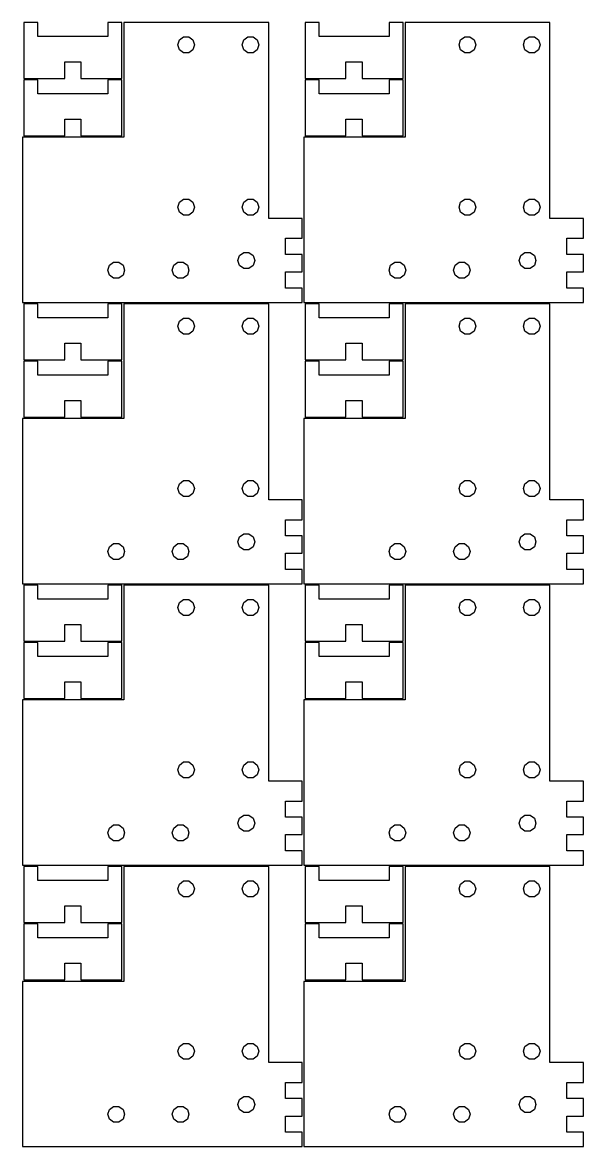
# Model space of a CAD drawing. Header units: metres. Extents: x -50 to 352, y -50 to 653.
# Drawn here: x -50 to 150.5, y 251.5 to 653 of the extents above; entities that cross this region are included whole.
import ezdxf

# ---------------------------------------------------------------- set-up
doc = ezdxf.new("R2010")
doc.units = ezdxf.units.M

msp = doc.modelspace()

# ---------------------------------------------------------------- linework, layer by layer
for p, q in [((-44.5, 653), (-49.5, 653)), ((-49.5, 653), (-49.5, 633)), ((-44.5, 648), (-44.5, 653)), ((-14.5, 653), (-19.5, 653)), ((-19.5, 653), (-19.5, 648)), ((-14.5, 633), (-14.5, 653)), ((38, 653), (-13.75, 653)), ((-13.75, 653), (-13.75, 612)), ((38, 583), (38, 653)), ((56, 653), (51, 653)), ((51, 653), (51, 633)), ((56, 648), (56, 653)), ((86, 653), (81, 653)), ((81, 653), (81, 648)), ((86, 633), (86, 653)), ((138.5, 653), (86.75, 653)), ((86.75, 653), (86.75, 612)), ((138.5, 583), (138.5, 653)), ((-19.5, 648), (-44.5, 648)), ((5.5, 645), (6.07295, 646.763)), ((6.07295, 646.763), (7.57295, 647.853)), ((7.57295, 647.853), (9.42706, 647.853)), ((9.42706, 647.853), (10.9271, 646.763)), ((10.9271, 646.763), (11.5, 645)), ((28.5, 645), (29.0729, 646.763)), ((29.0729, 646.763), (30.5729, 647.853)), ((30.5729, 647.853), (32.427, 647.853)), ((32.427, 647.853), (33.927, 646.763)), ((33.927, 646.763), (34.5, 645)), ((81, 648), (56, 648)), ((106, 645), (106.573, 646.763)), ((106.573, 646.763), (108.073, 647.853)), ((108.073, 647.853), (109.927, 647.853)), ((109.927, 647.853), (111.427, 646.763)), ((111.427, 646.763), (112, 645)), ((129, 645), (129.573, 646.763)), ((129.573, 646.763), (131.073, 647.853)), ((131.073, 647.853), (132.927, 647.853)), ((132.927, 647.853), (134.427, 646.763)), ((134.427, 646.763), (135, 645)), ((6.07295, 643.237), (5.5, 645)), ((7.57295, 642.147), (6.07295, 643.237)), ((10.9271, 643.237), (9.42706, 642.147)), ((11.5, 645), (10.9271, 643.237)), ((29.0729, 643.237), (28.5, 645)), ((30.5729, 642.147), (29.0729, 643.237)), ((33.927, 643.237), (32.427, 642.147)), ((34.5, 645), (33.927, 643.237)), ((106.573, 643.237), (106, 645)), ((108.073, 642.147), (106.573, 643.237)), ((111.427, 643.237), (109.927, 642.147)), ((112, 645), (111.427, 643.237)), ((129.573, 643.237), (129, 645)), ((131.073, 642.147), (129.573, 643.237)), ((134.427, 643.237), (132.927, 642.147)), ((135, 645), (134.427, 643.237)), ((-34.9, 639), (-29.1, 639)), ((-34.9, 633), (-34.9, 639)), ((-29.1, 639), (-29.1, 633)), ((9.42706, 642.147), (7.57295, 642.147)), ((32.427, 642.147), (30.5729, 642.147)), ((65.6, 639), (71.4, 639)), ((65.6, 633), (65.6, 639)), ((71.4, 639), (71.4, 633)), ((109.927, 642.147), (108.073, 642.147)), ((132.927, 642.147), (131.073, 642.147)), ((-49.5, 633), (-34.9, 633)), ((-44.5, 632.5), (-49.5, 632.5)), ((-49.5, 632.5), (-49.5, 612.5)), ((-44.5, 627.5), (-44.5, 632.5)), ((-29.1, 633), (-14.5, 633)), ((-14.5, 632.5), (-19.5, 632.5)), ((-19.5, 632.5), (-19.5, 627.5)), ((-14.5, 612.5), (-14.5, 632.5)), ((51, 633), (65.6, 633)), ((56, 632.5), (51, 632.5)), ((51, 632.5), (51, 612.5)), ((56, 627.5), (56, 632.5)), ((71.4, 633), (86, 633)), ((86, 632.5), (81, 632.5)), ((81, 632.5), (81, 627.5)), ((86, 612.5), (86, 632.5)), ((-19.5, 627.5), (-44.5, 627.5)), ((81, 627.5), (56, 627.5)), ((-34.9, 618.5), (-29.1, 618.5)), ((-34.9, 612.5), (-34.9, 618.5)), ((-29.1, 618.5), (-29.1, 612.5)), ((65.6, 618.5), (71.4, 618.5)), ((65.6, 612.5), (65.6, 618.5)), ((71.4, 618.5), (71.4, 612.5)), ((-13.75, 612), (-50, 612)), ((-50, 612), (-50, 553)), ((-49.5, 612.5), (-34.9, 612.5)), ((-29.1, 612.5), (-14.5, 612.5)), ((86.75, 612), (50.5, 612)), ((50.5, 612), (50.5, 553)), ((51, 612.5), (65.6, 612.5)), ((71.4, 612.5), (86, 612.5)), ((5.5, 587), (6.07295, 588.763)), ((6.07295, 585.237), (5.5, 587)), ((6.07295, 588.763), (7.57295, 589.853)), ((7.57295, 589.853), (9.42706, 589.853)), ((9.42706, 589.853), (10.9271, 588.763)), ((10.9271, 588.763), (11.5, 587)), ((11.5, 587), (10.9271, 585.237)), ((28.5, 587), (29.0729, 588.763)), ((29.0729, 585.237), (28.5, 587)), ((29.0729, 588.763), (30.5729, 589.853)), ((30.5729, 589.853), (32.427, 589.853)), ((32.427, 589.853), (33.927, 588.763)), ((33.927, 588.763), (34.5, 587)), ((34.5, 587), (33.927, 585.237)), ((106, 587), (106.573, 588.763)), ((106.573, 585.237), (106, 587)), ((106.573, 588.763), (108.073, 589.853)), ((108.073, 589.853), (109.927, 589.853)), ((109.927, 589.853), (111.427, 588.763)), ((111.427, 588.763), (112, 587)), ((112, 587), (111.427, 585.237)), ((129, 587), (129.573, 588.763)), ((129.573, 585.237), (129, 587)), ((129.573, 588.763), (131.073, 589.853)), ((131.073, 589.853), (132.927, 589.853)), ((132.927, 589.853), (134.427, 588.763)), ((134.427, 588.763), (135, 587)), ((135, 587), (134.427, 585.237)), ((7.57295, 584.147), (6.07295, 585.237)), ((9.42706, 584.147), (7.57295, 584.147)), ((10.9271, 585.237), (9.42706, 584.147)), ((30.5729, 584.147), (29.0729, 585.237)), ((32.427, 584.147), (30.5729, 584.147)), ((33.927, 585.237), (32.427, 584.147)), ((50, 583), (38, 583)), ((50, 575.9), (50, 583)), ((108.073, 584.147), (106.573, 585.237)), ((109.927, 584.147), (108.073, 584.147)), ((111.427, 585.237), (109.927, 584.147)), ((131.073, 584.147), (129.573, 585.237)), ((132.927, 584.147), (131.073, 584.147)), ((134.427, 585.237), (132.927, 584.147)), ((150.5, 583), (138.5, 583)), ((150.5, 575.9), (150.5, 583)), ((44, 570.1), (44, 575.9)), ((44, 575.9), (50, 575.9)), ((144.5, 570.1), (144.5, 575.9)), ((144.5, 575.9), (150.5, 575.9)), ((27.5729, 569.763), (29.0729, 570.853)), ((29.0729, 570.853), (30.927, 570.853)), ((30.927, 570.853), (32.427, 569.763)), ((128.073, 569.763), (129.573, 570.853)), ((129.573, 570.853), (131.427, 570.853)), ((131.427, 570.853), (132.927, 569.763)), ((-19.5, 564.5), (-18.927, 566.263)), ((-18.927, 566.263), (-17.427, 567.353)), ((-17.427, 567.353), (-15.5729, 567.353)), ((-15.5729, 567.353), (-14.0729, 566.263)), ((-14.0729, 566.263), (-13.5, 564.5)), ((3.5, 564.5), (4.07294, 566.263)), ((4.07294, 566.263), (5.57294, 567.353)), ((5.57294, 567.353), (7.42705, 567.353)), ((7.42705, 567.353), (8.92705, 566.263)), ((8.92705, 566.263), (9.5, 564.5)), ((27, 568), (27.5729, 569.763)), ((27.5729, 566.237), (27, 568)), ((29.0729, 565.147), (27.5729, 566.237)), ((32.427, 566.237), (30.927, 565.147)), ((32.427, 569.763), (33, 568)), ((33, 568), (32.427, 566.237)), ((50, 570.1), (44, 570.1)), ((50, 563.9), (50, 570.1)), ((81, 564.5), (81.573, 566.263)), ((81.573, 566.263), (83.073, 567.353)), ((83.073, 567.353), (84.9271, 567.353)), ((84.9271, 567.353), (86.4271, 566.263)), ((86.4271, 566.263), (87, 564.5)), ((104, 564.5), (104.573, 566.263)), ((104.573, 566.263), (106.073, 567.353)), ((106.073, 567.353), (107.927, 567.353)), ((107.927, 567.353), (109.427, 566.263)), ((109.427, 566.263), (110, 564.5)), ((127.5, 568), (128.073, 569.763)), ((128.073, 566.237), (127.5, 568)), ((129.573, 565.147), (128.073, 566.237)), ((132.927, 566.237), (131.427, 565.147)), ((132.927, 569.763), (133.5, 568)), ((133.5, 568), (132.927, 566.237)), ((150.5, 570.1), (144.5, 570.1)), ((150.5, 563.9), (150.5, 570.1)), ((-18.927, 562.737), (-19.5, 564.5)), ((-17.427, 561.647), (-18.927, 562.737)), ((-14.0729, 562.737), (-15.5729, 561.647)), ((-13.5, 564.5), (-14.0729, 562.737)), ((4.07294, 562.737), (3.5, 564.5)), ((5.57294, 561.647), (4.07294, 562.737)), ((8.92705, 562.737), (7.42705, 561.647)), ((9.5, 564.5), (8.92705, 562.737)), ((30.927, 565.147), (29.0729, 565.147)), ((44, 558.1), (44, 563.9)), ((44, 563.9), (50, 563.9)), ((81.573, 562.737), (81, 564.5)), ((83.073, 561.647), (81.573, 562.737)), ((86.4271, 562.737), (84.9271, 561.647)), ((87, 564.5), (86.4271, 562.737)), ((104.573, 562.737), (104, 564.5)), ((106.073, 561.647), (104.573, 562.737)), ((109.427, 562.737), (107.927, 561.647)), ((110, 564.5), (109.427, 562.737)), ((131.427, 565.147), (129.573, 565.147)), ((144.5, 558.1), (144.5, 563.9)), ((144.5, 563.9), (150.5, 563.9)), ((-15.5729, 561.647), (-17.427, 561.647)), ((7.42705, 561.647), (5.57294, 561.647)), ((50, 558.1), (44, 558.1)), ((50, 553), (50, 558.1)), ((84.9271, 561.647), (83.073, 561.647)), ((107.927, 561.647), (106.073, 561.647)), ((150.5, 558.1), (144.5, 558.1)), ((150.5, 553), (150.5, 558.1)), ((-50, 553), (50, 553)), ((-44.5, 552.5), (-49.5, 552.5)), ((-49.5, 552.5), (-49.5, 532.5)), ((-44.5, 547.5), (-44.5, 552.5)), ((-14.5, 552.5), (-19.5, 552.5)), ((-19.5, 552.5), (-19.5, 547.5)), ((-14.5, 532.5), (-14.5, 552.5)), ((38, 552.5), (-13.75, 552.5)), ((-13.75, 552.5), (-13.75, 511.5)), ((38, 482.5), (38, 552.5)), ((50.5, 553), (150.5, 553)), ((56, 552.5), (51, 552.5)), ((51, 552.5), (51, 532.5)), ((56, 547.5), (56, 552.5)), ((86, 552.5), (81, 552.5)), ((81, 552.5), (81, 547.5)), ((86, 532.5), (86, 552.5)), ((138.5, 552.5), (86.75, 552.5)), ((86.75, 552.5), (86.75, 511.5)), ((138.5, 482.5), (138.5, 552.5)), ((-19.5, 547.5), (-44.5, 547.5)), ((5.5, 544.5), (6.07295, 546.263)), ((6.07295, 546.263), (7.57295, 547.353)), ((7.57295, 547.353), (9.42706, 547.353)), ((9.42706, 547.353), (10.9271, 546.263)), ((10.9271, 546.263), (11.5, 544.5)), ((28.5, 544.5), (29.0729, 546.263)), ((29.0729, 546.263), (30.5729, 547.353)), ((30.5729, 547.353), (32.427, 547.353)), ((32.427, 547.353), (33.927, 546.263)), ((33.927, 546.263), (34.5, 544.5)), ((81, 547.5), (56, 547.5)), ((106, 544.5), (106.573, 546.263)), ((106.573, 546.263), (108.073, 547.353)), ((108.073, 547.353), (109.927, 547.353)), ((109.927, 547.353), (111.427, 546.263)), ((111.427, 546.263), (112, 544.5)), ((129, 544.5), (129.573, 546.263)), ((129.573, 546.263), (131.073, 547.353)), ((131.073, 547.353), (132.927, 547.353)), ((132.927, 547.353), (134.427, 546.263)), ((134.427, 546.263), (135, 544.5)), ((6.07295, 542.737), (5.5, 544.5)), ((7.57295, 541.647), (6.07295, 542.737)), ((10.9271, 542.737), (9.42706, 541.647)), ((11.5, 544.5), (10.9271, 542.737)), ((29.0729, 542.737), (28.5, 544.5)), ((30.5729, 541.647), (29.0729, 542.737)), ((33.927, 542.737), (32.427, 541.647)), ((34.5, 544.5), (33.927, 542.737)), ((106.573, 542.737), (106, 544.5)), ((108.073, 541.647), (106.573, 542.737)), ((111.427, 542.737), (109.927, 541.647)), ((112, 544.5), (111.427, 542.737)), ((129.573, 542.737), (129, 544.5)), ((131.073, 541.647), (129.573, 542.737)), ((134.427, 542.737), (132.927, 541.647)), ((135, 544.5), (134.427, 542.737)), ((-34.9, 538.5), (-29.1, 538.5)), ((-34.9, 532.5), (-34.9, 538.5)), ((-29.1, 538.5), (-29.1, 532.5)), ((9.42706, 541.647), (7.57295, 541.647)), ((32.427, 541.647), (30.5729, 541.647)), ((65.6, 538.5), (71.4, 538.5)), ((65.6, 532.5), (65.6, 538.5)), ((71.4, 538.5), (71.4, 532.5)), ((109.927, 541.647), (108.073, 541.647)), ((132.927, 541.647), (131.073, 541.647)), ((-49.5, 532.5), (-34.9, 532.5)), ((-44.5, 532), (-49.5, 532)), ((-49.5, 532), (-49.5, 512)), ((-44.5, 527), (-44.5, 532)), ((-29.1, 532.5), (-14.5, 532.5)), ((-14.5, 532), (-19.5, 532)), ((-19.5, 532), (-19.5, 527)), ((-14.5, 512), (-14.5, 532)), ((51, 532.5), (65.6, 532.5)), ((56, 532), (51, 532)), ((51, 532), (51, 512)), ((56, 527), (56, 532)), ((71.4, 532.5), (86, 532.5)), ((86, 532), (81, 532)), ((81, 532), (81, 527)), ((86, 512), (86, 532)), ((-19.5, 527), (-44.5, 527)), ((81, 527), (56, 527)), ((-34.9, 518), (-29.1, 518)), ((-34.9, 512), (-34.9, 518)), ((-29.1, 518), (-29.1, 512)), ((65.6, 518), (71.4, 518)), ((65.6, 512), (65.6, 518)), ((71.4, 518), (71.4, 512)), ((-13.75, 511.5), (-50, 511.5)), ((-50, 511.5), (-50, 452.5)), ((-49.5, 512), (-34.9, 512)), ((-29.1, 512), (-14.5, 512)), ((86.75, 511.5), (50.5, 511.5)), ((50.5, 511.5), (50.5, 452.5)), ((51, 512), (65.6, 512)), ((71.4, 512), (86, 512)), ((5.5, 486.5), (6.07295, 488.263)), ((6.07295, 484.737), (5.5, 486.5)), ((6.07295, 488.263), (7.57295, 489.353)), ((7.57295, 489.353), (9.42706, 489.353)), ((9.42706, 489.353), (10.9271, 488.263)), ((10.9271, 488.263), (11.5, 486.5)), ((11.5, 486.5), (10.9271, 484.737)), ((28.5, 486.5), (29.0729, 488.263)), ((29.0729, 484.737), (28.5, 486.5)), ((29.0729, 488.263), (30.5729, 489.353)), ((30.5729, 489.353), (32.427, 489.353)), ((32.427, 489.353), (33.927, 488.263)), ((33.927, 488.263), (34.5, 486.5)), ((34.5, 486.5), (33.927, 484.737)), ((106, 486.5), (106.573, 488.263)), ((106.573, 484.737), (106, 486.5)), ((106.573, 488.263), (108.073, 489.353)), ((108.073, 489.353), (109.927, 489.353)), ((109.927, 489.353), (111.427, 488.263)), ((111.427, 488.263), (112, 486.5)), ((112, 486.5), (111.427, 484.737)), ((129, 486.5), (129.573, 488.263)), ((129.573, 484.737), (129, 486.5)), ((129.573, 488.263), (131.073, 489.353)), ((131.073, 489.353), (132.927, 489.353)), ((132.927, 489.353), (134.427, 488.263)), ((134.427, 488.263), (135, 486.5)), ((135, 486.5), (134.427, 484.737)), ((7.57295, 483.647), (6.07295, 484.737)), ((9.42706, 483.647), (7.57295, 483.647)), ((10.9271, 484.737), (9.42706, 483.647)), ((30.5729, 483.647), (29.0729, 484.737)), ((32.427, 483.647), (30.5729, 483.647)), ((33.927, 484.737), (32.427, 483.647)), ((50, 482.5), (38, 482.5)), ((50, 475.4), (50, 482.5)), ((108.073, 483.647), (106.573, 484.737)), ((109.927, 483.647), (108.073, 483.647)), ((111.427, 484.737), (109.927, 483.647)), ((131.073, 483.647), (129.573, 484.737)), ((132.927, 483.647), (131.073, 483.647)), ((134.427, 484.737), (132.927, 483.647)), ((150.5, 482.5), (138.5, 482.5)), ((150.5, 475.4), (150.5, 482.5)), ((44, 469.6), (44, 475.4)), ((44, 475.4), (50, 475.4)), ((144.5, 469.6), (144.5, 475.4)), ((144.5, 475.4), (150.5, 475.4)), ((27.5729, 469.263), (29.0729, 470.353)), ((29.0729, 470.353), (30.927, 470.353)), ((30.927, 470.353), (32.427, 469.263)), ((128.073, 469.263), (129.573, 470.353)), ((129.573, 470.353), (131.427, 470.353)), ((131.427, 470.353), (132.927, 469.263)), ((-19.5, 464), (-18.927, 465.763)), ((-18.927, 465.763), (-17.427, 466.853)), ((-17.427, 466.853), (-15.5729, 466.853)), ((-15.5729, 466.853), (-14.0729, 465.763)), ((-14.0729, 465.763), (-13.5, 464)), ((3.5, 464), (4.07294, 465.763)), ((4.07294, 465.763), (5.57294, 466.853)), ((5.57294, 466.853), (7.42705, 466.853)), ((7.42705, 466.853), (8.92705, 465.763)), ((8.92705, 465.763), (9.5, 464)), ((27, 467.5), (27.5729, 469.263)), ((27.5729, 465.737), (27, 467.5)), ((32.427, 469.263), (33, 467.5)), ((33, 467.5), (32.427, 465.737)), ((50, 469.6), (44, 469.6)), ((50, 463.4), (50, 469.6)), ((81, 464), (81.573, 465.763)), ((81.573, 465.763), (83.073, 466.853)), ((83.073, 466.853), (84.9271, 466.853)), ((84.9271, 466.853), (86.4271, 465.763)), ((86.4271, 465.763), (87, 464)), ((104, 464), (104.573, 465.763)), ((104.573, 465.763), (106.073, 466.853)), ((106.073, 466.853), (107.927, 466.853)), ((107.927, 466.853), (109.427, 465.763)), ((109.427, 465.763), (110, 464)), ((127.5, 467.5), (128.073, 469.263)), ((128.073, 465.737), (127.5, 467.5)), ((132.927, 469.263), (133.5, 467.5)), ((133.5, 467.5), (132.927, 465.737)), ((150.5, 469.6), (144.5, 469.6)), ((150.5, 463.4), (150.5, 469.6)), ((-18.927, 462.237), (-19.5, 464)), ((-17.427, 461.147), (-18.927, 462.237)), ((-14.0729, 462.237), (-15.5729, 461.147)), ((-13.5, 464), (-14.0729, 462.237)), ((4.07294, 462.237), (3.5, 464)), ((5.57294, 461.147), (4.07294, 462.237)), ((8.92705, 462.237), (7.42705, 461.147)), ((9.5, 464), (8.92705, 462.237)), ((29.0729, 464.647), (27.5729, 465.737)), ((30.927, 464.647), (29.0729, 464.647)), ((32.427, 465.737), (30.927, 464.647)), ((44, 457.6), (44, 463.4)), ((44, 463.4), (50, 463.4)), ((81.573, 462.237), (81, 464)), ((83.073, 461.147), (81.573, 462.237)), ((86.4271, 462.237), (84.9271, 461.147)), ((87, 464), (86.4271, 462.237)), ((104.573, 462.237), (104, 464)), ((106.073, 461.147), (104.573, 462.237)), ((109.427, 462.237), (107.927, 461.147)), ((110, 464), (109.427, 462.237)), ((129.573, 464.647), (128.073, 465.737)), ((131.427, 464.647), (129.573, 464.647)), ((132.927, 465.737), (131.427, 464.647)), ((144.5, 457.6), (144.5, 463.4)), ((144.5, 463.4), (150.5, 463.4)), ((-15.5729, 461.147), (-17.427, 461.147)), ((7.42705, 461.147), (5.57294, 461.147)), ((84.9271, 461.147), (83.073, 461.147)), ((107.927, 461.147), (106.073, 461.147)), ((50, 457.6), (44, 457.6)), ((50, 452.5), (50, 457.6)), ((150.5, 457.6), (144.5, 457.6)), ((150.5, 452.5), (150.5, 457.6)), ((-50, 452.5), (50, 452.5)), ((-44.5, 452), (-49.5, 452)), ((-49.5, 452), (-49.5, 432)), ((-44.5, 447), (-44.5, 452)), ((-14.5, 452), (-19.5, 452)), ((-19.5, 452), (-19.5, 447)), ((-14.5, 432), (-14.5, 452)), ((38, 452), (-13.75, 452)), ((-13.75, 452), (-13.75, 411)), ((38, 382), (38, 452)), ((50.5, 452.5), (150.5, 452.5)), ((56, 452), (51, 452)), ((51, 452), (51, 432)), ((56, 447), (56, 452)), ((86, 452), (81, 452)), ((81, 452), (81, 447)), ((86, 432), (86, 452)), ((138.5, 452), (86.75, 452)), ((86.75, 452), (86.75, 411)), ((138.5, 382), (138.5, 452)), ((-19.5, 447), (-44.5, 447)), ((5.5, 444), (6.07295, 445.763)), ((6.07295, 445.763), (7.57295, 446.853)), ((7.57295, 446.853), (9.42706, 446.853)), ((9.42706, 446.853), (10.9271, 445.763)), ((10.9271, 445.763), (11.5, 444)), ((28.5, 444), (29.0729, 445.763)), ((29.0729, 445.763), (30.5729, 446.853)), ((30.5729, 446.853), (32.427, 446.853)), ((32.427, 446.853), (33.927, 445.763)), ((33.927, 445.763), (34.5, 444)), ((81, 447), (56, 447)), ((106, 444), (106.573, 445.763)), ((106.573, 445.763), (108.073, 446.853)), ((108.073, 446.853), (109.927, 446.853)), ((109.927, 446.853), (111.427, 445.763)), ((111.427, 445.763), (112, 444)), ((129, 444), (129.573, 445.763)), ((129.573, 445.763), (131.073, 446.853)), ((131.073, 446.853), (132.927, 446.853)), ((132.927, 446.853), (134.427, 445.763)), ((134.427, 445.763), (135, 444)), ((6.07295, 442.237), (5.5, 444)), ((7.57295, 441.147), (6.07295, 442.237)), ((10.9271, 442.237), (9.42706, 441.147)), ((11.5, 444), (10.9271, 442.237)), ((29.0729, 442.237), (28.5, 444)), ((30.5729, 441.147), (29.0729, 442.237)), ((33.927, 442.237), (32.427, 441.147)), ((34.5, 444), (33.927, 442.237)), ((106.573, 442.237), (106, 444)), ((108.073, 441.147), (106.573, 442.237)), ((111.427, 442.237), (109.927, 441.147)), ((112, 444), (111.427, 442.237)), ((129.573, 442.237), (129, 444)), ((131.073, 441.147), (129.573, 442.237)), ((134.427, 442.237), (132.927, 441.147)), ((135, 444), (134.427, 442.237)), ((-34.9, 438), (-29.1, 438)), ((-34.9, 432), (-34.9, 438)), ((-29.1, 438), (-29.1, 432)), ((9.42706, 441.147), (7.57295, 441.147)), ((32.427, 441.147), (30.5729, 441.147)), ((65.6, 438), (71.4, 438)), ((65.6, 432), (65.6, 438)), ((71.4, 438), (71.4, 432)), ((109.927, 441.147), (108.073, 441.147)), ((132.927, 441.147), (131.073, 441.147)), ((-49.5, 432), (-34.9, 432)), ((-44.5, 431.5), (-49.5, 431.5)), ((-49.5, 431.5), (-49.5, 411.5)), ((-44.5, 426.5), (-44.5, 431.5)), ((-29.1, 432), (-14.5, 432)), ((-14.5, 431.5), (-19.5, 431.5)), ((-19.5, 431.5), (-19.5, 426.5)), ((-14.5, 411.5), (-14.5, 431.5)), ((51, 432), (65.6, 432)), ((56, 431.5), (51, 431.5)), ((51, 431.5), (51, 411.5)), ((56, 426.5), (56, 431.5)), ((71.4, 432), (86, 432)), ((86, 431.5), (81, 431.5)), ((81, 431.5), (81, 426.5)), ((86, 411.5), (86, 431.5)), ((-19.5, 426.5), (-44.5, 426.5)), ((81, 426.5), (56, 426.5)), ((-34.9, 417.5), (-29.1, 417.5)), ((-34.9, 411.5), (-34.9, 417.5)), ((-29.1, 417.5), (-29.1, 411.5)), ((65.6, 417.5), (71.4, 417.5)), ((65.6, 411.5), (65.6, 417.5)), ((71.4, 417.5), (71.4, 411.5)), ((-13.75, 411), (-50, 411)), ((-50, 411), (-50, 352)), ((-49.5, 411.5), (-34.9, 411.5)), ((-29.1, 411.5), (-14.5, 411.5)), ((86.75, 411), (50.5, 411)), ((50.5, 411), (50.5, 352)), ((51, 411.5), (65.6, 411.5)), ((71.4, 411.5), (86, 411.5)), ((5.5, 386), (6.07295, 387.763)), ((6.07295, 384.237), (5.5, 386)), ((6.07295, 387.763), (7.57295, 388.853)), ((7.57295, 388.853), (9.42706, 388.853)), ((9.42706, 388.853), (10.9271, 387.763)), ((10.9271, 387.763), (11.5, 386)), ((11.5, 386), (10.9271, 384.237)), ((28.5, 386), (29.0729, 387.763)), ((29.0729, 384.237), (28.5, 386)), ((29.0729, 387.763), (30.5729, 388.853)), ((30.5729, 388.853), (32.427, 388.853)), ((32.427, 388.853), (33.927, 387.763)), ((33.927, 387.763), (34.5, 386)), ((34.5, 386), (33.927, 384.237)), ((106, 386), (106.573, 387.763)), ((106.573, 384.237), (106, 386)), ((106.573, 387.763), (108.073, 388.853)), ((108.073, 388.853), (109.927, 388.853)), ((109.927, 388.853), (111.427, 387.763)), ((111.427, 387.763), (112, 386)), ((112, 386), (111.427, 384.237)), ((129, 386), (129.573, 387.763)), ((129.573, 384.237), (129, 386)), ((129.573, 387.763), (131.073, 388.853)), ((131.073, 388.853), (132.927, 388.853)), ((132.927, 388.853), (134.427, 387.763)), ((134.427, 387.763), (135, 386)), ((135, 386), (134.427, 384.237)), ((7.57295, 383.147), (6.07295, 384.237)), ((9.42706, 383.147), (7.57295, 383.147)), ((10.9271, 384.237), (9.42706, 383.147)), ((30.5729, 383.147), (29.0729, 384.237)), ((32.427, 383.147), (30.5729, 383.147)), ((33.927, 384.237), (32.427, 383.147)), ((50, 382), (38, 382)), ((50, 374.9), (50, 382)), ((108.073, 383.147), (106.573, 384.237)), ((109.927, 383.147), (108.073, 383.147)), ((111.427, 384.237), (109.927, 383.147)), ((131.073, 383.147), (129.573, 384.237)), ((132.927, 383.147), (131.073, 383.147)), ((134.427, 384.237), (132.927, 383.147)), ((150.5, 382), (138.5, 382)), ((150.5, 374.9), (150.5, 382)), ((44, 369.1), (44, 374.9)), ((44, 374.9), (50, 374.9)), ((144.5, 369.1), (144.5, 374.9)), ((144.5, 374.9), (150.5, 374.9)), ((27.5729, 368.763), (29.0729, 369.853)), ((29.0729, 369.853), (30.927, 369.853)), ((30.927, 369.853), (32.427, 368.763)), ((128.073, 368.763), (129.573, 369.853)), ((129.573, 369.853), (131.427, 369.853)), ((131.427, 369.853), (132.927, 368.763)), ((-18.927, 365.263), (-17.427, 366.353)), ((-17.427, 366.353), (-15.5729, 366.353)), ((-15.5729, 366.353), (-14.0729, 365.263)), ((4.07294, 365.263), (5.57294, 366.353)), ((5.57294, 366.353), (7.42705, 366.353)), ((7.42705, 366.353), (8.92705, 365.263)), ((27, 367), (27.5729, 368.763)), ((27.5729, 365.237), (27, 367)), ((32.427, 368.763), (33, 367)), ((33, 367), (32.427, 365.237)), ((50, 369.1), (44, 369.1)), ((50, 362.9), (50, 369.1)), ((81.573, 365.263), (83.073, 366.353)), ((83.073, 366.353), (84.9271, 366.353)), ((84.9271, 366.353), (86.4271, 365.263)), ((104.573, 365.263), (106.073, 366.353)), ((106.073, 366.353), (107.927, 366.353)), ((107.927, 366.353), (109.427, 365.263)), ((127.5, 367), (128.073, 368.763)), ((128.073, 365.237), (127.5, 367)), ((132.927, 368.763), (133.5, 367)), ((133.5, 367), (132.927, 365.237)), ((150.5, 369.1), (144.5, 369.1)), ((150.5, 362.9), (150.5, 369.1)), ((-19.5, 363.5), (-18.927, 365.263)), ((-18.927, 361.737), (-19.5, 363.5)), ((-17.427, 360.647), (-18.927, 361.737)), ((-14.0729, 361.737), (-15.5729, 360.647)), ((-14.0729, 365.263), (-13.5, 363.5)), ((-13.5, 363.5), (-14.0729, 361.737)), ((3.5, 363.5), (4.07294, 365.263)), ((4.07294, 361.737), (3.5, 363.5)), ((5.57294, 360.647), (4.07294, 361.737)), ((8.92705, 361.737), (7.42705, 360.647)), ((8.92705, 365.263), (9.5, 363.5)), ((9.5, 363.5), (8.92705, 361.737)), ((29.0729, 364.147), (27.5729, 365.237)), ((30.927, 364.147), (29.0729, 364.147)), ((32.427, 365.237), (30.927, 364.147)), ((44, 357.1), (44, 362.9)), ((44, 362.9), (50, 362.9)), ((81, 363.5), (81.573, 365.263)), ((81.573, 361.737), (81, 363.5)), ((83.073, 360.647), (81.573, 361.737)), ((86.4271, 361.737), (84.9271, 360.647)), ((86.4271, 365.263), (87, 363.5)), ((87, 363.5), (86.4271, 361.737)), ((104, 363.5), (104.573, 365.263)), ((104.573, 361.737), (104, 363.5)), ((106.073, 360.647), (104.573, 361.737)), ((109.427, 361.737), (107.927, 360.647)), ((109.427, 365.263), (110, 363.5)), ((110, 363.5), (109.427, 361.737)), ((129.573, 364.147), (128.073, 365.237)), ((131.427, 364.147), (129.573, 364.147)), ((132.927, 365.237), (131.427, 364.147)), ((144.5, 357.1), (144.5, 362.9)), ((144.5, 362.9), (150.5, 362.9)), ((-15.5729, 360.647), (-17.427, 360.647)), ((7.42705, 360.647), (5.57294, 360.647)), ((84.9271, 360.647), (83.073, 360.647)), ((107.927, 360.647), (106.073, 360.647)), ((50, 357.1), (44, 357.1)), ((50, 352), (50, 357.1)), ((150.5, 357.1), (144.5, 357.1)), ((150.5, 352), (150.5, 357.1)), ((-50, 352), (50, 352)), ((-44.5, 351.5), (-49.5, 351.5)), ((-49.5, 351.5), (-49.5, 331.5)), ((-44.5, 346.5), (-44.5, 351.5)), ((-14.5, 351.5), (-19.5, 351.5)), ((-19.5, 351.5), (-19.5, 346.5)), ((-14.5, 331.5), (-14.5, 351.5)), ((38, 351.5), (-13.75, 351.5)), ((-13.75, 351.5), (-13.75, 310.5)), ((38, 281.5), (38, 351.5)), ((50.5, 352), (150.5, 352)), ((56, 351.5), (51, 351.5)), ((51, 351.5), (51, 331.5)), ((56, 346.5), (56, 351.5)), ((86, 351.5), (81, 351.5)), ((81, 351.5), (81, 346.5)), ((86, 331.5), (86, 351.5)), ((138.5, 351.5), (86.75, 351.5)), ((86.75, 351.5), (86.75, 310.5)), ((138.5, 281.5), (138.5, 351.5)), ((-19.5, 346.5), (-44.5, 346.5)), ((6.07295, 345.263), (7.57295, 346.353)), ((7.57295, 346.353), (9.42706, 346.353)), ((9.42706, 346.353), (10.9271, 345.263)), ((29.0729, 345.263), (30.5729, 346.353)), ((30.5729, 346.353), (32.427, 346.353)), ((32.427, 346.353), (33.927, 345.263)), ((81, 346.5), (56, 346.5)), ((106.573, 345.263), (108.073, 346.353)), ((108.073, 346.353), (109.927, 346.353)), ((109.927, 346.353), (111.427, 345.263)), ((129.573, 345.263), (131.073, 346.353)), ((131.073, 346.353), (132.927, 346.353)), ((132.927, 346.353), (134.427, 345.263)), ((5.5, 343.5), (6.07295, 345.263)), ((6.07295, 341.737), (5.5, 343.5)), ((7.57295, 340.647), (6.07295, 341.737)), ((10.9271, 341.737), (9.42706, 340.647)), ((10.9271, 345.263), (11.5, 343.5)), ((11.5, 343.5), (10.9271, 341.737)), ((28.5, 343.5), (29.0729, 345.263)), ((29.0729, 341.737), (28.5, 343.5)), ((30.5729, 340.647), (29.0729, 341.737)), ((33.927, 341.737), (32.427, 340.647)), ((33.927, 345.263), (34.5, 343.5)), ((34.5, 343.5), (33.927, 341.737)), ((106, 343.5), (106.573, 345.263)), ((106.573, 341.737), (106, 343.5)), ((108.073, 340.647), (106.573, 341.737)), ((111.427, 341.737), (109.927, 340.647)), ((111.427, 345.263), (112, 343.5)), ((112, 343.5), (111.427, 341.737)), ((129, 343.5), (129.573, 345.263)), ((129.573, 341.737), (129, 343.5)), ((131.073, 340.647), (129.573, 341.737)), ((134.427, 341.737), (132.927, 340.647)), ((134.427, 345.263), (135, 343.5)), ((135, 343.5), (134.427, 341.737)), ((-34.9, 337.5), (-29.1, 337.5)), ((-34.9, 331.5), (-34.9, 337.5)), ((-29.1, 337.5), (-29.1, 331.5)), ((9.42706, 340.647), (7.57295, 340.647)), ((32.427, 340.647), (30.5729, 340.647)), ((65.6, 337.5), (71.4, 337.5)), ((65.6, 331.5), (65.6, 337.5)), ((71.4, 337.5), (71.4, 331.5)), ((109.927, 340.647), (108.073, 340.647)), ((132.927, 340.647), (131.073, 340.647)), ((-49.5, 331.5), (-34.9, 331.5)), ((-44.5, 331), (-49.5, 331)), ((-49.5, 331), (-49.5, 311)), ((-44.5, 326), (-44.5, 331)), ((-29.1, 331.5), (-14.5, 331.5)), ((-14.5, 331), (-19.5, 331)), ((-19.5, 331), (-19.5, 326)), ((-14.5, 311), (-14.5, 331)), ((51, 331.5), (65.6, 331.5)), ((56, 331), (51, 331)), ((51, 331), (51, 311)), ((56, 326), (56, 331)), ((71.4, 331.5), (86, 331.5)), ((86, 331), (81, 331)), ((81, 331), (81, 326)), ((86, 311), (86, 331)), ((-19.5, 326), (-44.5, 326)), ((81, 326), (56, 326)), ((-34.9, 317), (-29.1, 317)), ((-34.9, 311), (-34.9, 317)), ((-29.1, 317), (-29.1, 311)), ((65.6, 317), (71.4, 317)), ((65.6, 311), (65.6, 317)), ((71.4, 317), (71.4, 311)), ((-13.75, 310.5), (-50, 310.5)), ((-50, 310.5), (-50, 251.5)), ((-49.5, 311), (-34.9, 311)), ((-29.1, 311), (-14.5, 311)), ((86.75, 310.5), (50.5, 310.5)), ((50.5, 310.5), (50.5, 251.5)), ((51, 311), (65.6, 311)), ((71.4, 311), (86, 311)), ((5.5, 285.5), (6.07295, 287.263)), ((6.07295, 283.737), (5.5, 285.5)), ((6.07295, 287.263), (7.57295, 288.353)), ((7.57295, 288.353), (9.42706, 288.353)), ((9.42706, 288.353), (10.9271, 287.263)), ((10.9271, 287.263), (11.5, 285.5)), ((11.5, 285.5), (10.9271, 283.737)), ((28.5, 285.5), (29.0729, 287.263)), ((29.0729, 283.737), (28.5, 285.5)), ((29.0729, 287.263), (30.5729, 288.353)), ((30.5729, 288.353), (32.427, 288.353)), ((32.427, 288.353), (33.927, 287.263)), ((33.927, 287.263), (34.5, 285.5)), ((34.5, 285.5), (33.927, 283.737)), ((106, 285.5), (106.573, 287.263)), ((106.573, 283.737), (106, 285.5)), ((106.573, 287.263), (108.073, 288.353)), ((108.073, 288.353), (109.927, 288.353)), ((109.927, 288.353), (111.427, 287.263)), ((111.427, 287.263), (112, 285.5)), ((112, 285.5), (111.427, 283.737)), ((129, 285.5), (129.573, 287.263)), ((129.573, 283.737), (129, 285.5)), ((129.573, 287.263), (131.073, 288.353)), ((131.073, 288.353), (132.927, 288.353)), ((132.927, 288.353), (134.427, 287.263)), ((134.427, 287.263), (135, 285.5)), ((135, 285.5), (134.427, 283.737)), ((7.57295, 282.647), (6.07295, 283.737)), ((9.42706, 282.647), (7.57295, 282.647)), ((10.9271, 283.737), (9.42706, 282.647)), ((30.5729, 282.647), (29.0729, 283.737)), ((32.427, 282.647), (30.5729, 282.647)), ((33.927, 283.737), (32.427, 282.647)), ((50, 281.5), (38, 281.5)), ((50, 274.4), (50, 281.5)), ((108.073, 282.647), (106.573, 283.737)), ((109.927, 282.647), (108.073, 282.647)), ((111.427, 283.737), (109.927, 282.647)), ((131.073, 282.647), (129.573, 283.737)), ((132.927, 282.647), (131.073, 282.647)), ((134.427, 283.737), (132.927, 282.647)), ((150.5, 281.5), (138.5, 281.5)), ((150.5, 274.4), (150.5, 281.5)), ((44, 268.6), (44, 274.4)), ((44, 274.4), (50, 274.4)), ((144.5, 268.6), (144.5, 274.4)), ((144.5, 274.4), (150.5, 274.4)), ((27.5729, 268.263), (29.0729, 269.353)), ((29.0729, 269.353), (30.927, 269.353)), ((30.927, 269.353), (32.427, 268.263)), ((128.073, 268.263), (129.573, 269.353)), ((129.573, 269.353), (131.427, 269.353)), ((131.427, 269.353), (132.927, 268.263)), ((-18.927, 264.763), (-17.427, 265.853)), ((-17.427, 265.853), (-15.5729, 265.853)), ((-15.5729, 265.853), (-14.0729, 264.763)), ((4.07294, 264.763), (5.57294, 265.853)), ((5.57294, 265.853), (7.42705, 265.853)), ((7.42705, 265.853), (8.92705, 264.763)), ((27, 266.5), (27.5729, 268.263)), ((27.5729, 264.737), (27, 266.5)), ((32.427, 268.263), (33, 266.5)), ((33, 266.5), (32.427, 264.737)), ((50, 268.6), (44, 268.6)), ((50, 262.4), (50, 268.6)), ((81.573, 264.763), (83.073, 265.853)), ((83.073, 265.853), (84.9271, 265.853)), ((84.9271, 265.853), (86.4271, 264.763)), ((104.573, 264.763), (106.073, 265.853)), ((106.073, 265.853), (107.927, 265.853)), ((107.927, 265.853), (109.427, 264.763)), ((127.5, 266.5), (128.073, 268.263)), ((128.073, 264.737), (127.5, 266.5)), ((132.927, 268.263), (133.5, 266.5)), ((133.5, 266.5), (132.927, 264.737)), ((150.5, 268.6), (144.5, 268.6)), ((150.5, 262.4), (150.5, 268.6)), ((-19.5, 263), (-18.927, 264.763)), ((-18.927, 261.237), (-19.5, 263)), ((-17.427, 260.147), (-18.927, 261.237)), ((-14.0729, 261.237), (-15.5729, 260.147)), ((-14.0729, 264.763), (-13.5, 263)), ((-13.5, 263), (-14.0729, 261.237)), ((3.5, 263), (4.07294, 264.763)), ((4.07294, 261.237), (3.5, 263)), ((5.57294, 260.147), (4.07294, 261.237)), ((8.92705, 261.237), (7.42705, 260.147)), ((8.92705, 264.763), (9.5, 263)), ((9.5, 263), (8.92705, 261.237)), ((29.0729, 263.647), (27.5729, 264.737)), ((30.927, 263.647), (29.0729, 263.647)), ((32.427, 264.737), (30.927, 263.647)), ((44, 256.6), (44, 262.4)), ((44, 262.4), (50, 262.4)), ((81, 263), (81.573, 264.763)), ((81.573, 261.237), (81, 263)), ((83.073, 260.147), (81.573, 261.237)), ((86.4271, 261.237), (84.9271, 260.147)), ((86.4271, 264.763), (87, 263)), ((87, 263), (86.4271, 261.237)), ((104, 263), (104.573, 264.763)), ((104.573, 261.237), (104, 263)), ((106.073, 260.147), (104.573, 261.237)), ((109.427, 261.237), (107.927, 260.147)), ((109.427, 264.763), (110, 263)), ((110, 263), (109.427, 261.237)), ((129.573, 263.647), (128.073, 264.737)), ((131.427, 263.647), (129.573, 263.647)), ((132.927, 264.737), (131.427, 263.647)), ((144.5, 256.6), (144.5, 262.4)), ((144.5, 262.4), (150.5, 262.4)), ((-15.5729, 260.147), (-17.427, 260.147)), ((7.42705, 260.147), (5.57294, 260.147)), ((84.9271, 260.147), (83.073, 260.147)), ((107.927, 260.147), (106.073, 260.147)), ((50, 256.6), (44, 256.6)), ((50, 251.5), (50, 256.6)), ((150.5, 256.6), (144.5, 256.6)), ((150.5, 251.5), (150.5, 256.6)), ((-50, 251.5), (50, 251.5)), ((50.5, 251.5), (150.5, 251.5))]:
    msp.add_line(p, q)

doc.saveas('drawing.dxf')
